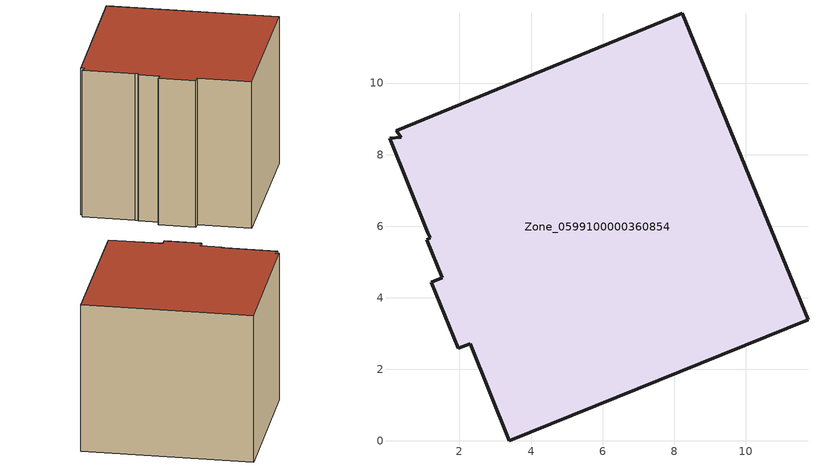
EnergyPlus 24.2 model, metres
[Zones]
Zone_0599100000360854
 floor ground (C_G): 1.11,5.81 0.04,8.46 0.37,8.49 0.23,8.67 8.22,11.95 11.74,3.38 3.39,0 2.29,2.71 1.97,2.59 1.22,4.44 1.52,4.55 1.09,5.62 1.18,5.67 z0
 wall outside (C_F): 1.22,4.44 1.97,2.59 2.29,2.71 3.39,0 11.74,3.38 8.22,11.95 0.23,8.67 0.37,8.49 0.04,8.46 1.11,5.81 1.18,5.67 1.09,5.62 1.52,4.55 1.22,4.44 z0:8.38
 roof outside (C_R): 0.04,8.46 1.11,5.81 1.18,5.67 1.09,5.62 1.52,4.55 1.22,4.44 1.97,2.59 2.29,2.71 3.39,0 11.74,3.38 8.22,11.95 0.23,8.67 0.37,8.49 z8.38
[BUILDING]
Pand.0599100000360854: North Axis=0; Terrain=City; Loads Convergence Tolerance Value=0.04; Temperature Convergence Tolerance Value=0.4; Solar Distribution=FullExterior; Maximum Number of Warmup Days=25; Minimum Number of Warmup Days=1
[Site:Location]
Rotterdam.The.Hague.AP_ZH_NLD Design_Conditions: Latitude=51.96; Longitude=4.45; Time Zone=1; Elevation=-4.5
[SITE:GROUNDTEMPERATURE:BUILDINGSURFACE]
18, 18, 18, 18, 18, 18, 18, 18, 18, 18, 18, 18
[MATERIAL] Thermal Absorptance=0.9; Solar Absorptance=0.7; Visible Absorptance=0.7
Name | Roughness | Thickness | Conductivity | Density | Specific Heat
G.TC.1992-2005 | MediumSmooth | 0.15 | 0.06 | 540 | 1210
F.TC.1992-2005 | Rough | 0.3 | 0.12 | 1920 | 840
R.TC.1992-2005 | MediumRough | 0.2 | 0.08 | 1500 | 1000
[CONSTRUCTION]
C_G: G.TC.1992-2005
C_F: F.TC.1992-2005
C_R: R.TC.1992-2005
[ZONE]
Zone_0599100000360854: Type=1; Multiplier=1; Ceiling Height=Autocalculate; Volume=Autocalculate; Floor Area=autocalculate; Part of Total Floor Area=Yes
[ZONEINFILTRATION:DESIGNFLOWRATE]
Infil_Zone_0599100000360854: Zone or ZoneList or Space or SpaceList=Zone_0599100000360854; Schedule=AlwaysOn; Design Flow Rate Calculation Method=Flow/Area; Flow Rate per Floor Area=0.0015; Constant Term Coefficient=1; Temperature Term Coefficient=0; Velocity Term Coefficient=0; Velocity Squared Term Coefficient=0
[HVACTEMPLATE:ZONE:IDEALLOADSAIRSYSTEM]
Zone_0599100000360854: Maximum Heating Supply Air Temperature=50; Minimum Cooling Supply Air Temperature=13; Maximum Heating Supply Air Humidity Ratio=0.0156; Minimum Cooling Supply Air Humidity Ratio=0.0077; Heating Limit=NoLimit; Cooling Limit=NoLimit; Dehumidification Control Type=ConstantSensibleHeatRatio; Cooling Sensible Heat Ratio=0.7; Dehumidification Setpoint=60; Humidification Control Type=None; Humidification Setpoint=30; Outdoor Air Method=None; Outdoor Air Flow Rate per Person=0.00944; Outdoor Air Flow Rate per Zone Floor Area=0; Outdoor Air Flow Rate per Zone=0; Demand Controlled Ventilation Type=None; Outdoor Air Economizer Type=NoEconomizer; Heat Recovery Type=None; Sensible Heat Recovery Effectiveness=0.7; Latent Heat Recovery Effectiveness=0.65
[ZONECONTROL:THERMOSTAT]
ThermostatControl_Zone_0599100000360854: Zone or ZoneList=Zone_0599100000360854; Control Type Schedule=DualSetpointControlType; Control 1=Thermostat_Zone_0599100000360854; Temperature Difference Between Cutout And Setpoint=0
[THERMOSTATSETPOINT:DUALSETPOINT]
Thermostat_Zone_0599100000360854: Heating Setpoint Temperature Schedule=HeatingSetpoint_Zone_0599100000360854; Cooling Setpoint Temperature Schedule=CoolingSetpoint_Zone_0599100000360854
[SCHEDULE:COMPACT]
HeatingSetpoint_Zone_0599100000360854: Through: 12/31, For: AllDays, Until: 24:00, 21
CoolingSetpoint_Zone_0599100000360854: Through: 12/31, For: AllDays, Until: 24:00, 24
DualSetpointControlType: Through: 12/31, For: AllDays, Until: 24:00, 4
AlwaysOn: Through: 12/31, For: AllDays, Until: 24:00, 1
